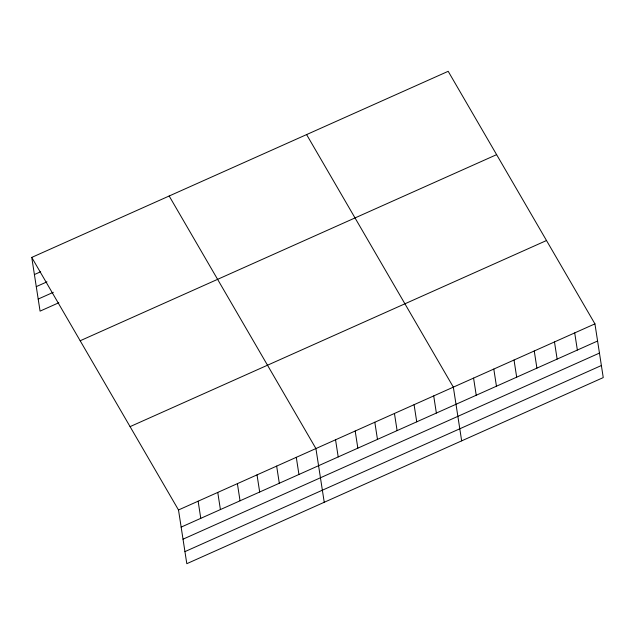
<?xml version="1.0" encoding="UTF-8"?>
<svg xmlns="http://www.w3.org/2000/svg" width="635" height="635" viewBox="0 0 635 635"><rect width="100%" height="100%" fill="white"/><g stroke="black" fill="none" stroke-linecap="round" stroke-linejoin="round"><path stroke-width="0.95" d="M31.75 257.413L448.191 71.311L594.931 323.866L603.25 377.587L186.809 563.689L178.498 509.969L31.75 257.413L40.068 311.134L58.809 302.752M34.401 274.558L40.648 271.772M36.274 286.631L46.982 281.845M38.195 299.061L53.364 292.283M80.177 340.757L496.618 154.654M130.072 426.633L546.505 240.522M178.498 509.969L594.931 323.866M181.15 527.114L597.591 341.011M183.015 539.186L599.456 353.084M184.944 551.617L601.385 365.514M306.602 134.588L453.342 387.144L461.661 440.857M169.172 196.001L315.92 448.556L324.239 502.269M574.707 332.907L577.358 350.052M554.482 341.947L557.133 359.092M534.257 350.988L536.908 368.133M514.025 360.029L516.684 377.174M493.8 369.07L496.451 386.207M473.575 378.103L476.226 395.248M433.713 395.915L436.364 413.06M414.083 404.693L416.735 421.838M394.446 413.464L397.105 430.609M374.817 422.235L377.468 439.38M355.187 431.014L357.838 448.159M335.55 439.785L338.209 456.93M296.291 457.335L298.942 474.48M276.654 466.106L279.313 483.251M257.024 474.877L259.675 492.022M237.395 483.656L240.046 500.801M217.757 492.427L220.416 509.572M198.128 501.198L200.779 518.343"/></g></svg>
